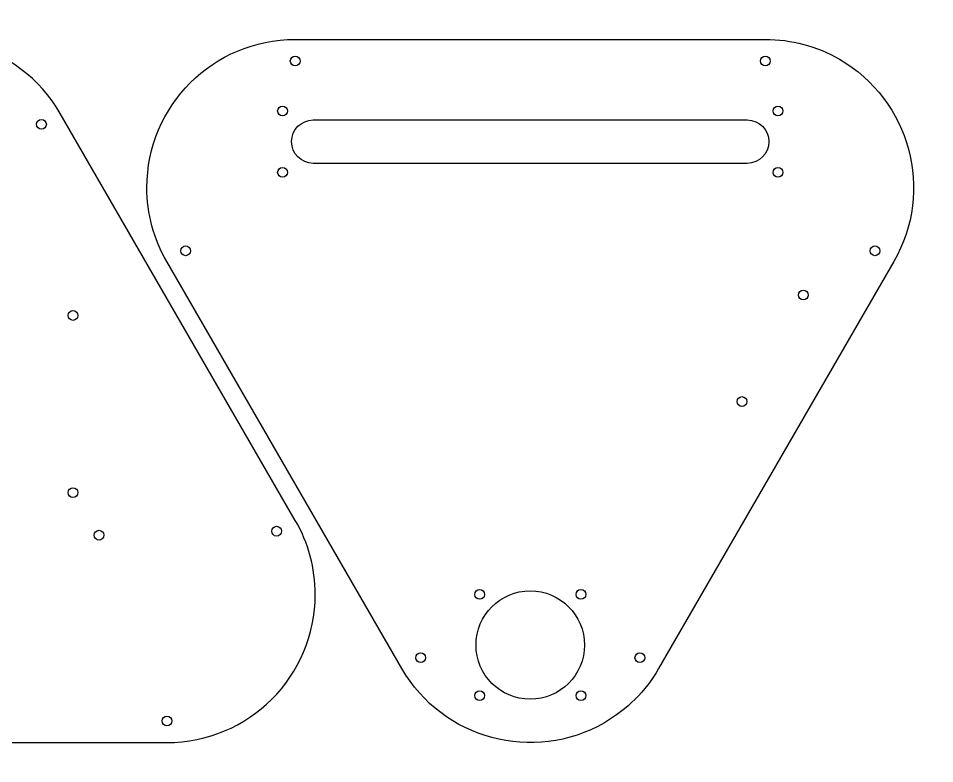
# Model space of a CAD drawing. Extents: x 171 to 677, y 195 to 402.
# Drawn here: x 423.2 to 676.5, y 195.4 to 401.6 of the extents above; entities that cross this region are included whole.
import ezdxf

# ---------------------------------------------------------------- set-up
doc = ezdxf.new("R2010")
doc.units = 0
doc.header["$MEASUREMENT"] = 0
doc.layers.add('Outlines', color=7, linetype='Continuous', lineweight=0)

msp = doc.modelspace()

# ---------------------------------------------------------------- linework, layer by layer
at = {"layer": 'Outlines', "color": 18, "lineweight": 25, "true_color": 0x000000}
for centre, radius in [((499.71, 389.79), 1.35), ((629.71, 389.79), 1.35), ((496.21, 375.99), 1.35), ((633.21, 375.99), 1.35), ((429.56, 372.29), 1.35), ((496.21, 358.99), 1.35), ((633.21, 358.99), 1.35), ((469.4, 337.29), 1.35), ((660.02, 337.29), 1.35), ((640.24, 325.04), 1.35), ((438.25, 319.4), 1.35), ((623.24, 295.59), 1.35), ((438.25, 270.4), 1.35), ((494.56, 259.71), 1.35), ((445.48, 258.6), 1.35), ((550.71, 242.21), 1.35), ((578.71, 242.21), 1.35), ((564.71, 228.21), 15), ((534.4, 224.71), 1.35), ((595.02, 224.71), 1.35), ((550.71, 214.21), 1.35), ((578.71, 214.21), 1.35), ((464.25, 207.21), 1.35)]:
    msp.add_circle(centre, radius, dxfattribs=at)
for points, knots in [([(298.74, 262.71), (298.74, 262.71), (363.74, 375.29), (363.74, 375.29), (367.34, 381.52), (372.51, 386.7), (378.75, 390.3), (398.36, 401.62), (423.43, 394.9), (434.75, 375.29), (434.75, 375.29), (499.75, 262.71), (499.75, 262.71), (503.35, 256.48), (505.25, 249.41), (505.25, 242.21), (505.25, 219.56), (486.89, 201.21), (464.25, 201.21), (464.25, 201.21), (334.25, 201.21), (334.25, 201.21), (327.05, 201.21), (319.98, 203.1), (313.75, 206.7), (294.14, 218.02), (287.42, 243.1), (298.74, 262.71)], [0, 0, 0, 0, 1, 1, 1, 2, 2, 2, 3, 3, 3, 4, 4, 4, 5, 5, 5, 6, 6, 6, 7, 7, 7, 8, 8, 8, 9, 9, 9, 9]), ([(464.2, 334.29), (464.2, 334.29), (529.2, 221.71), (529.2, 221.71), (540.52, 202.1), (565.6, 195.38), (585.21, 206.7), (591.44, 210.3), (596.61, 215.48), (600.21, 221.71), (600.21, 221.71), (665.21, 334.29), (665.21, 334.29), (676.54, 353.9), (669.82, 378.98), (650.21, 390.3), (643.97, 393.9), (636.9, 395.79), (629.71, 395.79), (629.71, 395.79), (499.71, 395.79), (499.71, 395.79), (477.06, 395.79), (458.71, 377.44), (458.71, 354.79), (458.71, 347.59), (460.6, 340.52), (464.2, 334.29)], [0, 0, 0, 0, 1, 1, 1, 2, 2, 2, 3, 3, 3, 4, 4, 4, 5, 5, 5, 6, 6, 6, 7, 7, 7, 8, 8, 8, 9, 9, 9, 9]), ([(504.71, 361.49), (504.71, 361.49), (624.71, 361.49), (624.71, 361.49), (628.02, 361.49), (630.71, 364.18), (630.71, 367.49), (630.71, 370.81), (628.02, 373.49), (624.71, 373.49), (624.71, 373.49), (504.71, 373.49), (504.71, 373.49), (501.39, 373.49), (498.71, 370.81), (498.71, 367.49), (498.71, 364.18), (501.39, 361.49), (504.71, 361.49)], [0, 0, 0, 0, 1, 1, 1, 2, 2, 2, 3, 3, 3, 4, 4, 4, 5, 5, 5, 6, 6, 6, 6])]:
    msp.add_open_spline(points, degree=3, knots=knots, dxfattribs=at)

doc.saveas('drawing.dxf')
